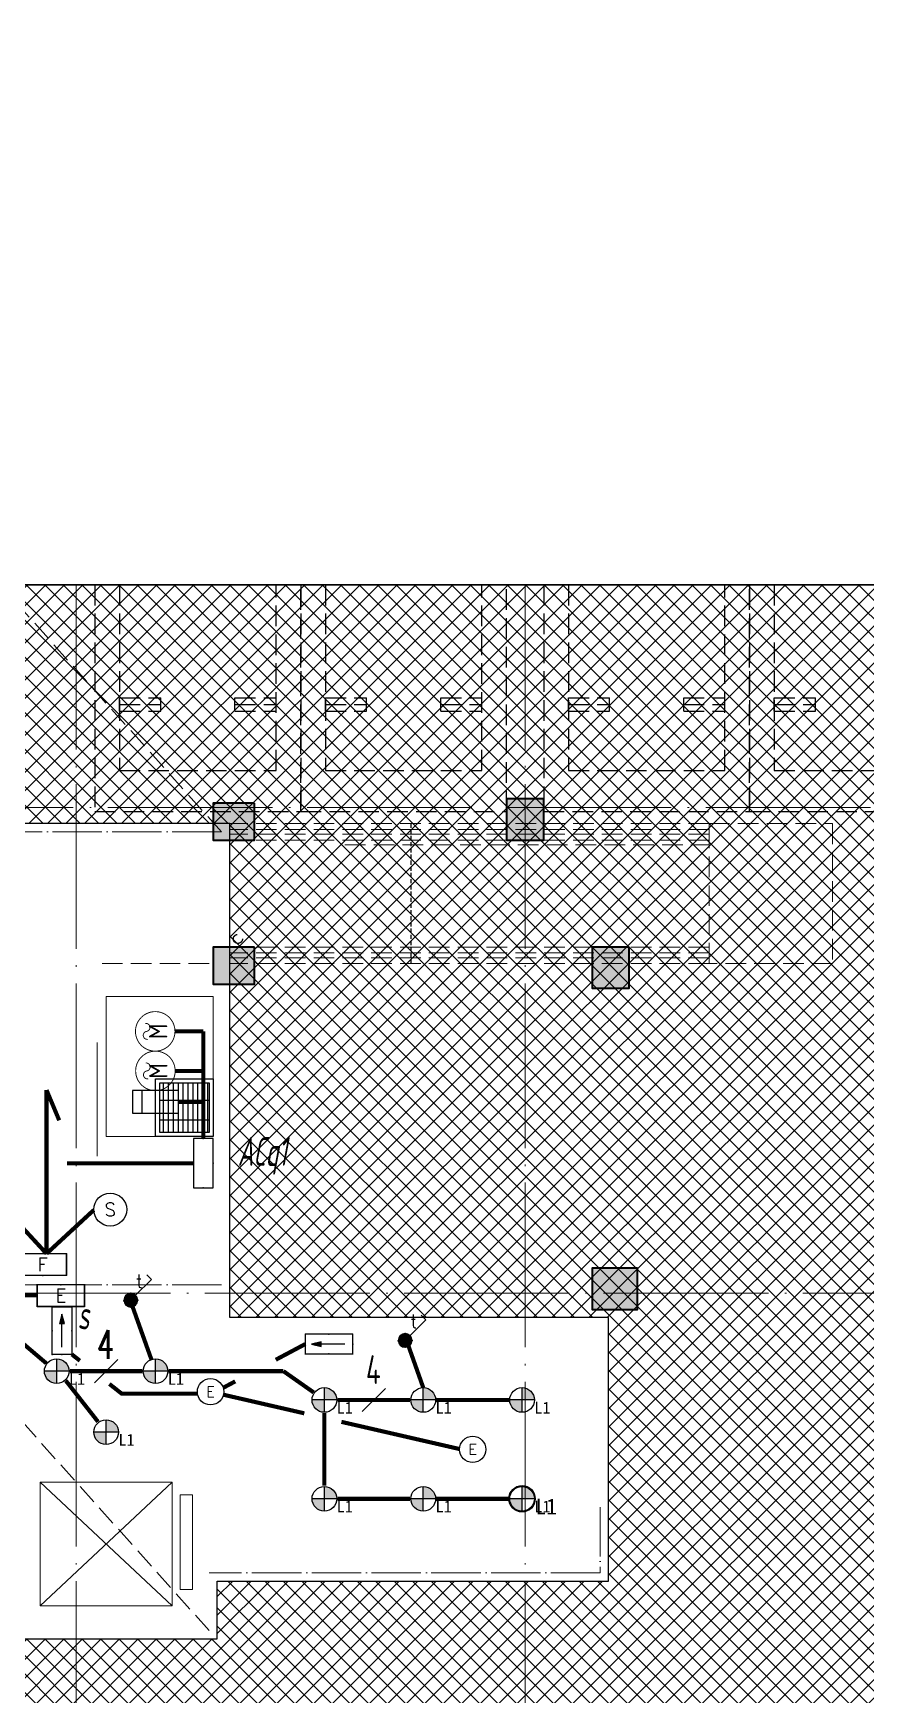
# Model space of a CAD drawing. Extents: x 2803505 to 5851001, y -1372902 to 24339.
# Drawn here: x 3656328 to 3666436, y -724669 to -704490 of the extents above; entities that cross this region are included whole.
import ezdxf
from ezdxf.enums import TextEntityAlignment as Align
from ezdxf.xclip import XClip

# ---------------------------------------------------------------- set-up
doc = ezdxf.new("R2010")
doc.units = 0
doc.header["$LTSCALE"] = 1000
doc.header["$MEASUREMENT"] = 0
doc.header["$XCLIPFRAME"] = 2
for name, pattern in [('#P_--_20B1_001_t3$0$DASH', [0.35, 0.25, -0.1]), ('__DASH', [0.35, 0.25, -0.1]), ('DASH', [0.35, 0.25, -0.1]), ('DOTE', [2.4200000000000004, 2, -0.2, 0.02, -0.2]), ('HIDDEN', [0.375, 0.25, -0.125])]:
    doc.linetypes.add(name, pattern=pattern)
doc.layers.get('0').update_dxf_attribs({"linetype": 'CONTINUOUS'})
for name, color, linetype, lineweight in [('3.5方案汇报，与郭总、侯月琴确定户型_t8$0$STAIR', 2, 'CONTINUOUS', 18), ('DOTE', 19, 'DOTE', 9), ('STAIR', 252, 'CONTINUOUS', 20), ('填充', 251, 'CONTINUOUS', 5), ('排水', 252, 'CONTINUOUS', 20), ('砼柱', 2, 'CONTINUOUS', 35)]:
    doc.layers.add(name, color=color, linetype=linetype, lineweight=lineweight)
for name, color, linetype in [('A-标注', 1, 'CONTINUOUS'), ('DIM-照明', 7, 'CONTINUOUS'), ('E-天花灯具', 92, 'CONTINUOUS'), ('ELEMENT', 3, 'CONTINUOUS'), ('EQUIP-照明', 3, 'CONTINUOUS'), ('EQUIP-箱柜', 3, 'CONTINUOUS'), ('HS-A-停车位（标准）', 9, 'CONTINUOUS'), ('VPIPE-雨水', 4, 'DASH'), ('WIRE-应急', 1, 'DASH'), ('WIRE-照明', 2, 'CONTINUOUS'), ('人防集水坑', 11, 'CONTINUOUS'), ('审核', 1, 'CONTINUOUS')]:
    doc.layers.add(name, color=color, linetype=linetype)
doc.styles.add('_TCH_DIM_T3', font='SIMPLEX.shx', dxfattribs={"width": 0.7058823529411765, "bigfont": 'GBCBIG.shx'})
doc.styles.add('_TCH_LABEL', font='COMPLEX', dxfattribs={"bigfont": 'GBCBIG'})
doc.styles.add('_TEL_DIM', font='SIMPLEX', dxfattribs={"width": 0.8, "height": 3.5, "bigfont": 'HZTXT'})
doc.styles.add('HZTXT', font='gbeitc.shx', dxfattribs={"width": 0.8, "height": 400, "bigfont": 'hztxt.shx'})
doc.styles.get("Standard").update_dxf_attribs({"font": 'gbenor.shx', "bigfont": 'gbcbig.shx'})
doc.styles.add('黑体', font='simhei.ttf')

# ---------------------------------------------------------------- blocks, each defined once
blk = doc.blocks.new('A$C25A378E3')
at = {"layer": 'HS-A-停车位（标准）', "linetype": 'DASH'}
for p, q in [((299.9288666398497, 4280.200665866025), (299.9276344913524, 4120.200664976728)), ((299.9288666398497, 4280.200665866025), (799.9285807174165, 4280.00894703425)), ((799.9285807174165, 4280.00894703425), (799.9273485837039, 4120.008946264163)), ((1699.929113851395, 4280.193678615266), (1699.927881702897, 4120.19367778569)), ((1699.929113851395, 4280.193678615266), (2199.928827928961, 4280.001959843212)), ((2199.928827928961, 4280.001959843212), (2199.927595795365, 4120.001958953799)), ((299.9276344913524, 4120.200664976728), (799.9273485837039, 4120.008946264163)), ((299.9282505712472, 4200.200665451237), (799.9279646449722, 4200.00894667895)), ((1699.927881702897, 4120.19367778569), (2199.927595795365, 4120.001958953799)), ((1699.928497782676, 4200.193678200361), (2199.928211856517, 4200.001959428308)), ((300.0205537431175, 1700.046125917463), (-199.9740653929766, 2550.049336581258)), ((2200.020893819514, 1700.035927985562), (2700.026429273654, 2550.032717227354))]:
    blk.add_line(p, q, dxfattribs=at)
for points in [[(1.164153218269348e-10, 5499.999999999884), (2499.999999842257, 5499.971898506512), (2499.938176556607, -0.02810114610474557), (-0.06182328553404659, 3.472669050097466e-07)], [(299.9943796824664, 4999.996627852321), (2199.994379562442, 4999.975270717288), (2199.938176575466, -0.02472896687686443), (299.9381766954903, -0.003371831844560802)]]:
    blk.add_lwpolyline(points, close=True, dxfattribs=at)
blk = doc.blocks.new('FSFSFASFSFESFSEF')
at = {"layer": '人防集水坑', "ltscale": 0.8}
h = blk.add_hatch(dxfattribs=at)
h.set_pattern_fill('GRATE', color=256, scale=75, style=0)
h.set_pattern_definition([(270, (-806039.3574039747, 23438904.07928268), (59.53125, -1.822618869043522e-14), []), (360, (-806039.3574039747, 23438904.07928268), (8.748522416193854e-14, 238.125), [])])
h.paths.add_polyline_path([(286466.5787021541, 761315.5335229017), (287066.5787021541, 761315.5335229017), (287066.5787021541, 760715.5335229017), (286466.5787021541, 760715.5335229017)])
at = {"layer": '人防集水坑'}
for points in [[(287116.5787021541, 760665.5335229017), (286416.5787021541, 760665.5335229017), (286416.5787021541, 761365.5335229017), (287116.5787021541, 761365.5335229017)], [(287066.5787021541, 760715.5335229017), (286466.5787021541, 760715.5335229017), (286466.5787021541, 761315.5335229017), (287066.5787021541, 761315.5335229017)]]:
    blk.add_lwpolyline(points, close=True, dxfattribs=at)
at = {"layer": '排水'}
blk.add_lwpolyline([(285816.5787021536, 760665.5335229018), (287116.5787021536, 760665.5335229018), (287116.5787021534, 762365.5335229018), (285816.5787021534, 762365.5335229018)], close=True, dxfattribs=at)
blk = doc.blocks.new('DFBFBFBGF')
at = {"layer": 'STAIR', "color": 252, "linetype": '#P_--_20B1_001_t3$0$DASH'}
for p, q in [((293136.325158803, 754230.1456084143), (287316.5787030022, 754230.1456084143)), ((293136.3251588031, 754160.1456084616), (287316.5787030022, 754160.1456084708)), ((293136.3251588029, 754100.1456084616), (287316.5787030022, 754100.1456084704)), ((293136.3251588018, 754030.1456084143), (293136.325158803, 754230.1456084143)), ((293136.3251588018, 754030.1456084143), (287316.5787030022, 754030.1456084145)), ((288716.325158803, 753970.1456084145), (293136.3251588018, 753970.1456083918)), ((293136.325158803, 752730.1456083826), (287316.5787030022, 752730.1456085002)), ((293136.3251588018, 752530.1456083826), (293136.325158803, 752730.1456083826)), ((293136.3251588031, 752660.1456084299), (287316.5787030022, 752660.1456085349)), ((293136.3251588029, 752600.1456084299), (287316.5787030022, 752600.1456085352)), ((293136.3251588018, 752530.1456083826), (287316.5787030022, 752530.1456085071))]:
    blk.add_line(p, q, dxfattribs=at)
blk.add_lwpolyline([(293136.325158803, 754230.1456084143), (294636.325158803, 754230.1456084143), (294636.325158803, 752530.1456083859), (293136.325158803, 752530.1456083859)], close=True, dxfattribs=at)
at = {"layer": '审核', "color": 252, "linetype": 'HIDDEN', "ltscale": 0.2}
blk.add_line((289519.4158324369, 752530.1456084601), (289519.4158324566, 754230.1456084143), dxfattribs=at)
blk = doc.blocks.new('A$C7AB33341')
at = {"layer": 'DOTE', "linetype": 'DOTE', "ltscale": 0.3}
for p, q in [((-4699.989201548102, 9100.265607520472), (-7499.989205867867, 9100.265607520356)), ((-9999.79804654984, 7599.994496330735), (-9999.79804654984, 5499.994474944891)), ((-4699.991862563533, 3599.985786821577), (-7499.992391557724, 3599.987828460173)), ((-99.99999996862607, 900.0023731432157), (-100.000002300716, 100.0024483306333)), ((-100, 100.0024483306333), (-4849.805750945117, 100.0024621767225))]:
    blk.add_line(p, q, dxfattribs=at)
blk = doc.blocks.new('A$C24B36177')
for points in [[(-155887.6220454918, -16747.00265675376), (-156387.6220454918, -16747.00265675376), (-156387.6220454918, -17197.00265675376), (-155887.6220454918, -17197.00265675376)], [(-152375.0000000014, -16697.00265675376), (-152825.0000000014, -16697.00265675376), (-152825.0000000014, -17197.00265675376), (-152375.0000000014, -17197.00265675376)], [(-155887.6220454918, -18497.00265675364), (-156387.6220454918, -18497.00265675364), (-156387.6220454918, -18947.00265675364), (-155887.6220454918, -18947.00265675364)], [(-151337.6220454918, -18497.00265675364), (-151787.6220454918, -18497.00265675364), (-151787.6220454918, -18997.00265675364), (-151337.6220454918, -18997.00265675364)], [(-151237.6220454918, -22397.00204015337), (-151787.6220454918, -22397.00204015337), (-151787.6220454918, -22897.00204015337), (-151237.6220454918, -22897.00204015337)]]:
    blk.add_hatch(color=252).paths.add_polyline_path(points)
at = {"layer": '砼柱', "color": 252, "lineweight": 35}
for points in [[(-155887.6220454918, -16747.00265675376), (-156387.6220454918, -16747.00265675376), (-156387.6220454918, -17197.00265675376), (-155887.6220454918, -17197.00265675376)], [(-152375.0000000014, -16697.00265675376), (-152825.0000000014, -16697.00265675376), (-152825.0000000014, -17197.00265675376), (-152375.0000000014, -17197.00265675376)], [(-155887.6220454918, -18497.00265675364), (-156387.6220454918, -18497.00265675364), (-156387.6220454918, -18947.00265675364), (-155887.6220454918, -18947.00265675364)], [(-151337.6220454918, -18497.00265675364), (-151787.6220454918, -18497.00265675364), (-151787.6220454918, -18997.00265675364), (-151337.6220454918, -18997.00265675364)], [(-151237.6220454918, -22397.00204015337), (-151787.6220454918, -22397.00204015337), (-151787.6220454918, -22897.00204015337), (-151237.6220454918, -22897.00204015337)]]:
    blk.add_lwpolyline(points, close=True, dxfattribs=at)
blk = doc.blocks.new('A$C74D73064')
at = {"layer": '填充'}
h = blk.add_hatch(dxfattribs=at)
h.set_pattern_fill('ANSI37', color=252, scale=100, style=0)
h.set_pattern_definition([(45, (953418.0689988486, -464688.2486653434), (-112.2532015133644, 112.2532015133644), []), (135, (953418.0689988486, -464688.2486653434), (-112.2532015133644, -112.2532015133644), [])])
h.paths.add_polyline_path([(-72082.59764095536, 70322.25632425962), (-18082.61077341402, 70322.25632425962), (-18082.61077341402, 50822.25632543652), (-72082.59764095536, 50822.25632543652)])
h.paths.add_polyline_path([(-28782.84527832759, 63622.25508217217), (-28782.80018422776, 67422.21244319325), (-31082.00689144793, 67422.21764143935), (-31082.05316165823, 67422.25473801984), (-34082.0531685421, 67422.25473801984), (-34082.39482968417, 61422.52532512118), (-34382.39691952243, 61422.52386581531), (-34382.39652276551, 59622.2557774515), (-33932.39581192448, 59622.25577751553), (-33932.39581298153, 57522.25908802461), (-31232.39581192401, 57522.25908803497), (-31232.39581192774, 58222.25607982045), (-26482.40312132938, 58222.25712633482), (-26482.40312124067, 61422.5239314207), (-31082.39209802146, 61422.50172581762), (-31082.05316563928, 63622.25515491964)], flags=16)
h.paths.add_polyline_path([(-59182.59378983895, 67422.25693499326), (-59182.60076967767, 66022.25774936221), (-63482.59798474109, 66022.2572087681), (-63482.59742763313, 63622.25781159737), (-59082.59764806705, 63622.25253591087), (-59083.44339691021, 61428.48302430479), (-59383.44475167291, 61428.48184719431), (-59382.59808375686, 59622.2577318885), (-58932.59737291595, 59622.25773195253), (-58932.597373973, 57522.26104246173), (-56232.5973729156, 57522.26104247209), (-56232.5973729192, 58222.25803425757), (-51482.60468232085, 58222.25908077194), (-51482.60468223225, 61422.5258858577), (-56082.59365901281, 61422.50368025462), (-56082.58671280812, 67422.25358231046)], flags=16)
at = {"color": 252}
for points in [[(-72082.59764095536, 70322.25632425968), (-18082.61077341402, 70322.25632425968), (-18082.61077341402, 50822.25632543652), (-72082.59764095536, 50822.25632543652)], [(-59182.59378983895, 67422.2569349932), (-59182.60076967767, 66022.25774936215), (-63482.59798474109, 66022.25720876816), (-63482.59742763313, 63622.25781159743), (-59082.59764806705, 63622.25253591081), (-59083.44339691021, 61428.48302430473), (-59383.44475167291, 61428.48184719437), (-59382.59808375686, 59622.25773188856), (-58932.59737291595, 59622.25773195259), (-58932.597373973, 57522.26104246173), (-56232.5973729156, 57522.26104247209), (-56232.5973729192, 58222.25803425757), (-51482.60468232085, 58222.25908077194), (-51482.60468223225, 61422.52588585776), (-56082.59365901281, 61422.50368025468), (-56082.58671280812, 67422.2535823104)]]:
    blk.add_lwpolyline(points, close=True, dxfattribs=at)
at = {"layer": '3.5方案汇报，与郭总、侯月琴确定户型_t8$0$STAIR', "color": 252}
for p, q in [((-56782.5970759138, 59422.24772420607), (-58382.59707591427, 57922.24772420747)), ((-58382.59707591427, 59422.24772420607), (-56782.5970759138, 57922.24772420747))]:
    blk.add_line(p, q, dxfattribs=at)
for points in [[(-58382.59707591427, 57922.24772420747), (-58382.59707591427, 59422.24772420607), (-56782.5970759138, 59422.24772420607), (-56782.5970759138, 57922.24772420747)], [(-56682.59707592335, 58122.24772432295), (-56682.59707592335, 59272.24772432342), (-56532.59707592055, 59272.24772432342), (-56532.59707592055, 58122.24772432295)]]:
    blk.add_lwpolyline(points, close=True, dxfattribs=at)
at = {"layer": 'DOTE', "color": 252}
for p, q in [((-57944.96489887103, 93136.92275867716), (-57944.96489887103, 8148.87607650971)), ((-52494.96489887079, 93136.92275867716), (-52494.96489887079, 8148.87607650971)), ((-86385.24772744626, 67619.25646164955), (196116.0437006025, 67619.25646164955)), ((196116.0437006019, 61719.25646164967), (-86385.24772744626, 61719.25646164967))]:
    blk.add_line(p, q, dxfattribs=at)
at = {"layer": 'STAIR', "color": 252, "linetype": '#P_--_20B1_001_t3$0$DASH'}
blk.add_line((-57632.59344977548, 65722.24668597768), (-56282.5970757904, 65722.24668550456), dxfattribs=at)
at = {"layer": 'STAIR', "color": 252}
blk.add_lwpolyline([(-57692.59809427173, 64763.78266342392), (-57692.60574433533, 63382.24713994178)], dxfattribs=at)
at = {"layer": '填充', "color": 252}
for points in [[(-72082.59764095536, 70322.25632425962), (-18082.61077341402, 70322.25632425962), (-18082.61077341402, 50822.25632543652), (-72082.59764095536, 50822.25632543652)], [(-59182.59378983895, 67422.25693499326), (-59182.60076967767, 66022.25774936221), (-63482.59798474109, 66022.2572087681), (-63482.59742763313, 63622.25781159737), (-59082.59764806705, 63622.25253591087), (-59083.44339691021, 61428.48302430479), (-59383.44475167291, 61428.48184719431), (-59382.59808375686, 59622.2577318885), (-58932.59737291595, 59622.25773195253), (-58932.597373973, 57522.26104246173), (-56232.5973729156, 57522.26104247209), (-56232.5973729192, 58222.25803425757), (-51482.60468232085, 58222.25908077194), (-51482.60468223225, 61422.5258858577), (-56082.59365901281, 61422.50368025462), (-56082.58671280812, 67422.25358231046)]]:
    blk.add_lwpolyline(points, close=True, dxfattribs=at)
at = {"color": 252}
for name, p in [('A$C24B36177', (100104.7992927883, 84419.25646130543)), ('DFBFBFBGF', (-343399.1757780132, -686807.6524115081)), ('A$C7AB33341', (-51482.60468237498, 58222.25908509945)), ('FSFSFASFSFESFSEF', (-343399.1757783846, -697043.2857909137))]:
    blk.add_blockref(name, p, dxfattribs=at)
at = {"layer": 'HS-A-停车位（标准）', "color": 252, "linetype": 'DASH', "xscale": -1, "rotation": 179.9993559612105}
for p in [(-57719.90307179582, 73069.25646130356), (-55219.90307179571, 73069.25646130356), (-52269.90307179582, 73069.25646130356), (-49769.90307179559, 73069.25646130356)]:
    blk.add_blockref('A$C25A378E3', p, dxfattribs=at)
blk = doc.blocks.new('DFADS')
at = {"layer": 'A-标注'}
h = blk.add_hatch(color=251, dxfattribs=at)
h.paths.add_polyline_path([(3405.602880127224, 358.326573435812), (3411.602880127239, 358.326573435812, 0.4142135623730951), (3405.602880127224, 364.326573435826)])
h.paths.add_polyline_path([(3399.60288012721, 358.326573435812, 0.4142135623730951), (3405.602880127224, 352.3265734357979), (3405.602880127224, 358.326573435812)])
at = {"layer": 'A-标注', "color": 92}
for p, q in [((3405.602880127224, 352.326573435796), (3405.602880127224, 364.3265734358256)), ((3411.602880127246, 358.326573435812), (3399.60288012722, 358.326573435812))]:
    blk.add_line(p, q, dxfattribs=at)
blk.add_circle((3405.602880127224, 358.326573435812), 6.000000000014163, dxfattribs=at)
at = {"layer": 'A-标注', "color": 3, "style": '黑体'}
blk.add_text('L1', height=5.759999999999071, dxfattribs=at).set_placement((3411.5825097248, 351.7042430805802))
blk = doc.blocks.new('$equip$00002534')
for p, q in [((-0.7200000000011642, 0.6599999999998545), (-0.7200000000011642, 0)), ((0.7200000000011642, 0.6599999999998545), (-0.7200000000011642, 0.6599999999998545)), ((0.7200000000011642, 0), (0.7200000000011642, 0.6599999999998545)), ((-0.7200000000011642, 0), (0.7200000000011642, 0))]:
    blk.add_line(p, q)
at = {"const_width": 0.04}
blk.add_lwpolyline([(-0.7200000000011642, 0.6599999999998545), (-0.7200000000011642, 0), (0.7200000000011642, 0), (0.7200000000011642, 0.6599999999998545), (-0.7200000000011642, 0.6599999999998545), (-0.7200000000011642, 0)], dxfattribs=at)
for p in [(0, 0.6599999999998545), (-0.7200000000011642, 0.3299999999981083), (0, 0), (0.7200000000011642, 0.3299999999981083)]:
    blk.add_point(p)
at = {"color": 7, "style": '_TEL_DIM'}
blk.add_attdef('$TEXT$', text='', height=0.4, dxfattribs=at).set_placement((0, 0.3299999999981083), align=Align.MIDDLE_CENTER)
at = {"color": 7, "style": '_TEL_DIM', "flags": 1}
blk.add_attdef('A', text='', height=2e-05, dxfattribs=at).set_placement((0, 0), align=Align.MIDDLE_CENTER)
blk = doc.blocks.new('右向疏散')
h = blk.add_hatch(color=256)
h.paths.add_polyline_path([(201.6000000294297, 120.0000000011641), (86.4000000525266, 148.79999999539), (86.4000000525266, 120.0000000011642)])
h.paths.add_polyline_path([(201.6000000294298, 120.0000000011642), (86.4000000525266, 120.0000000011642), (86.4000000525266, 91.19999998365529)])
at = {"color": 7}
blk.add_line((-201.6000000294298, 120.0000000011642), (201.6000000294298, 120.0000000011642), dxfattribs=at)
for p, q in [((201.6000000294298, 120.0000000011642), (86.4000000525266, 148.79999999539)), ((86.4000000525266, 148.79999999539), (86.4000000525266, 91.19999998365529)), ((86.4000000525266, 91.19999998365529), (201.6000000294298, 120.0000000011642))]:
    blk.add_line(p, q)
blk.add_lwpolyline([(-287.9999999990687, 240.0000000023283), (287.9999999990687, 240.0000000023283), (287.9999999990687, 0), (-287.9999999990687, 0)], close=True)
blk = doc.blocks.new('$equip_U$00000098(lemon-PC)')
for p in [(-0.7199999997392297, 0), (2.328306436538696e-10, 0), (0.720000000204891, 0), (-0.7199999997392297, -0.3000000000029104), (0.720000000204891, -0.3000000000029104), (-0.7199999997392297, -0.6000000000058208), (2.328306436538696e-10, -0.6000000000058208), (0.720000000204891, -0.6000000000058208)]:
    blk.add_point(p)
at = {"xscale": 0.002499999944120646, "yscale": 0.002499999944120646, "zscale": 0.002499999944120646}
blk.add_blockref('右向疏散', (2.328306436538696e-10, -0.6000000000058208), dxfattribs=at)
at = {"color": 7, "style": '_TCH_DIM_T3', "flags": 1}
for tag in ['REMARK', 'A']:
    blk.add_attdef(tag, text='', height=2.5e-05, dxfattribs=at).set_placement((2.328306436538696e-10, 0), align=Align.MIDDLE_CENTER)
at = {"color": 7, "style": '_TCH_DIM_T3'}
blk.add_attdef('$TEXT$', text='', height=2.5e-05, dxfattribs=at).set_placement((2.328306436538696e-10, -0.6000000000058208), align=Align.MIDDLE_CENTER)
blk = doc.blocks.new('$equip$00001838')
blk.add_circle((0, 0), 0.5)
at = {"style": '_TEL_DIM'}
blk.add_attdef('$TEXT$', text='', height=0.4, dxfattribs=at).set_placement((0, 0), align=Align.MIDDLE_CENTER)
at = {"style": '_TEL_DIM', "flags": 1}
blk.add_attdef('A', text='', height=2e-05, dxfattribs=at).set_placement((0, 0), align=Align.MIDDLE_CENTER)
blk = doc.blocks.new('$equip$00002540')
blk.add_hatch(color=256).paths.add_polyline_path([(0.2400000000016007, 0.3720000000030268), (0.2400000000016007, 0.2280000000064319), (0.5280000000020664, 0.3000000000029104)])
for p, q in [((-0.7199999999975262, 0.6000000000058208), (-0.7199999999975262, 0)), ((0.7199999999975262, 0.6000000000058208), (-0.7199999999975262, 0.6000000000058208)), ((0.7199999999975262, 0), (0.7199999999975262, 0.6000000000058208)), ((-0.7199999999975262, 0), (0.7199999999975262, 0)), ((0.2400000000016007, 0.3720000000030268), (0.2400000000016007, 0.2280000000064319)), ((0.5280000000020664, 0.3000000000029104), (0.2400000000016007, 0.3720000000030268)), ((0.2400000000016007, 0.2280000000064319), (0.5280000000020664, 0.3000000000029104))]:
    blk.add_line(p, q)
at = {"color": 7}
blk.add_line((-0.4800000000032014, 0.3000000000029104), (0.4800000000032014, 0.3000000000029104), dxfattribs=at)
at = {"const_width": 0.04}
blk.add_lwpolyline([(-0.7199999999975262, 0.6000000000058208), (-0.7199999999975262, 0), (0.7199999999975262, 0), (0.7199999999975262, 0.6000000000058208), (-0.7199999999975262, 0.6000000000058208), (-0.7199999999975262, 0)], dxfattribs=at)
for p in [(0, 0.6000000000058208), (-0.7199999999975262, 0.3000000000029104), (0, 0), (0.7199999999975262, 0.3000000000029104)]:
    blk.add_point(p)
at = {"color": 7, "style": '_TEL_DIM', "flags": 1}
blk.add_attdef('A', text='', height=2e-05, dxfattribs=at).set_placement((0, 0), align=Align.MIDDLE_CENTER)
blk = doc.blocks.new('$equip$00001413')
for p, q in [((0.75, 0.5999999999985448), (-0.75, 0.5999999999985448)), ((-0.75, 0.5999999999985448), (-0.75, 0)), ((0.75, 0), (0.75, 0.5999999999985448)), ((-0.75, 0), (0.75, 0))]:
    blk.add_line(p, q)
for p in [(0, 0.5999999999985448), (-0.75, 0.2999999999992724), (0, 0), (0.75, 0.2999999999992724)]:
    blk.add_point(p)
at = {"style": '_TCH_LABEL', "flags": 9}
blk.add_attdef('A', (0, 0), '', height=2e-05, dxfattribs=at)
blk = doc.blocks.new('SWJ')
at = {"color": 2}
for p, q in [((-275, -85), (-275, 85)), ((-175, -85), (-175, 85)), ((-75, -85), (-75, 85))]:
    blk.add_line(p, q, dxfattribs=at)
blk.add_lwpolyline([(-350, 85), (-350, -85), (0, -85), (0, 85)], close=True, dxfattribs=at)
blk = doc.blocks.new('$element$00000297')
at = {"const_width": 0.02333333333333333}
blk.add_lwpolyline([(0, -1.000000000014552, 0.9999999999999999), (0, 0, 0.9999999999999999), (0, -1.000000000014552, 0.9999999999999999)], format="xyb", close=True, dxfattribs=at)
for points in [[(0, -0.7166666666762467, 0.9862075570774907), (-0.2000000000007276, -0.750000000009095, 0.8591250382240644)], [(0, -0.7166666666762467, 1.013985334855246), (0.2000000000043656, -0.6833333333415794, -1.197218425872431)]]:
    blk.add_lwpolyline(points, format="xyb", dxfattribs=at)
at = {"flags": 9}
blk.add_attdef('S', (0, 0), '', height=6.66666666667e-06, dxfattribs=at)
at = {"flags": 8}
blk.add_attdef('M', text='', height=0.4666666666694661, dxfattribs=at).set_placement((3.637978807091713e-12, -0.3500000000003638), align=Align.MIDDLE_CENTER)
blk = doc.blocks.new('111')
at = {"layer": 'E-天花灯具'}
h = blk.add_hatch(color=251, dxfattribs=at)
h.paths.add_polyline_path([(-10016889.63726535, -2841423.80317555), (-10016849.63726535, -2841423.80317555, 0.414213562373095), (-10016889.63726535, -2841383.80317555)])
h.paths.add_polyline_path([(-10016929.63726535, -2841423.80317555, 0.414213562373095), (-10016889.63726535, -2841463.80317555), (-10016889.63726535, -2841423.80317555)])
for p, q in [((-10016849.63726535, -2841423.80317555), (-10016929.63726535, -2841423.80317555)), ((-10016889.63726535, -2841463.80317555), (-10016889.63726535, -2841383.80317555))]:
    blk.add_line(p, q, dxfattribs=at)
blk.add_circle((-10016889.63726535, -2841423.80317555), 40.00000000009442, dxfattribs=at)
at = {"layer": 'E-天花灯具', "style": '黑体'}
blk.add_text('L1', height=48.00000000015367, dxfattribs=at).set_placement((-10016849.17937545, -2841471.508068854))
blk = doc.blocks.new('$equip$00001822')
for p, q in [((0.1473139127483591, 0.3556472460822988), (0.625, 0.8333333333339397)), ((0.625, 0.8333333333339397), (0.7664213562384248, 0.6919119770955149))]:
    blk.add_line(p, q)
blk.add_circle((0, 0.2083333333339397), 0.2083333333334168)
for p in [(-0.2083333333357587, 0.2083333333339397), (-0.01544940226449398, 0.0005736313996749232), (0, 0.4166666666660603), (0.2083333333357587, 0.2083333333339397)]:
    blk.add_point(p)
for points in [[(-0.1804219591213041, 0.312500000001819), (0.1804219591213041, 0.312500000001819), (-0.2083333333284827, 0.2083333333339397), (0.2083333333284827, 0.2083333333339397)], [(-0.1804219591213041, 0.1041666666660603), (0.1804219591213041, 0.1041666666660603), (-0.2083333333284827, 0.2083333333339397), (0.2083333333284827, 0.2083333333339397)], [(-0.1041666666715173, 0.3887552924552438), (0.1041666666715173, 0.3887552924552438), (-0.1804219591213041, 0.312500000001819), (0.1804219591213041, 0.312500000001819)], [(-0.1041666666715173, 0.02791137421263556), (0.1041666666715173, 0.02791137421263556), (-0.1804219591213041, 0.1041666666660603), (0.1804219591213041, 0.1041666666660603)], [(0, 0.4166666666660603), (0, 0.4166666666660603), (-0.1041666666715173, 0.3887552924552438), (0.1041666666715173, 0.3887552924552438)], [(0, 1.818989403545856e-12), (0, 1.818989403545856e-12), (-0.1041666666715173, 0.02791137421263556), (0.1041666666715173, 0.02791137421263556)]]:
    blk.add_solid(points)
at = {"color": 7, "style": '_TEL_DIM'}
blk.add_attdef('$TEXT$', text='', height=0.4, dxfattribs=at).set_placement((0.5805799275694881, 0.4645799965601327), align=Align.MIDDLE_CENTER)
at = {"color": 7, "style": '_TEL_DIM', "flags": 1}
blk.add_attdef('A', text='', height=2e-05, dxfattribs=at).set_placement((0, 0), align=Align.MIDDLE_CENTER)
blk = doc.blocks.new('$TelecSys$00000095')
blk.add_line((0.4000000000014552, 0.3999999999996362), (-0.4000000000014552, -0.3999999999996362))
at = {"width": 0.8}
blk.add_attdef('N', text='', height=1, dxfattribs=at).set_placement((-0.01742161003494402, 1.055555546241521), align=Align.MIDDLE)
blk = doc.blocks.new('$TelecSys$00000152')
blk.add_blockref('$TelecSys$00000095', (0, 0))
at = {"style": '_TEL_DIM', "width": 0.7}
blk.add_attdef('N', text='', height=0.875, dxfattribs=at).set_placement((-0.01524390878330451, 0.9236111029604217), align=Align.MIDDLE)

msp = doc.modelspace()

# ---------------------------------------------------------------- linework, layer by layer
at = {"color": 251, "linetype": '__DASH', "true_color": 0x636466}
for p, q in [((3658613.401675079, -714189.008873367), (3641290.770991621, -694834.9733796581)), ((3658463.59803711, -723889.0086131743), (3641140.967353652, -704534.9731194656))]:
    msp.add_line(p, q, dxfattribs=at)
at = {"layer": 'VPIPE-雨水'}
msp.add_circle((3658813.257779392, -715489.0247723188), 55, dxfattribs=at)
at = {"layer": 'WIRE-应急', "color": 1}
for points, const_width in [([(3656490.058040921, -719311.9598714537), (3656490.05803889, -717325.2069897191)], 50), ([(3656490.05803889, -717325.2069897191), (3656643.75830817, -717692.9077121862)], 50), ([(3656490.058040921, -719311.9598714537), (3657063.507173078, -718781.8548552417)], 50), ([(3656153.503436257, -718947.350849472), (3656490.058040921, -719311.9598714537)], 50), ([(3656375.407169789, -719820.5917453193), (3655695.719764774, -719820.5917453038)], 45)]:
    msp.add_lwpolyline(points, dxfattribs=dict(at, const_width=const_width))
at = {"layer": 'WIRE-应急', "color": 1, "linetype": 'DASH', "const_width": 50}
for points in [[(3659273.298659394, -720600.5440412589), (3659631.224691027, -720409.7282318297)], [(3656894.556680717, -720612.0184647377), (3656797.448509176, -720535.4880812949)], [(3658322.880496461, -721012.782371637), (3657403.07955056, -721012.782371637), (3657252.99654738, -720894.5028324446)], [(3658633.877068802, -720941.4294130723), (3658781.014018224, -720862.9884682416)], [(3659620.019567003, -721251.0743243586), (3658637.017878994, -721024.8291118627)], [(3661503.646887248, -721684.6052821695), (3660070.332383121, -721354.7171970161)]]:
    msp.add_lwpolyline(points, dxfattribs=at)
at = {"layer": 'WIRE-照明', "linetype": 'Continuous', "const_width": 50}
for points in [[(3658049.465409864, -716612.3716406906), (3658393.596928747, -716612.3716406906)], [(3658393.596928747, -717914.0086319773), (3658393.596928747, -716612.3716406906)], [(3658051.785224164, -717092.3604289154), (3658393.596928747, -717092.3604289154)], [(3654787.101212066, -717324.8640722039), (3654787.101212066, -719198.9551400347), (3656485.964095606, -720642.5345912637)], [(3658091.785224164, -717468.3604287254), (3658393.596928747, -717468.3604287254)], [(3656737.557104709, -718216.1427170266), (3658273.596922975, -718216.1427463735)]]:
    msp.add_lwpolyline(points, dxfattribs=at)
at = {"layer": 'WIRE-照明', "color": 2, "linetype": 'Continuous', "const_width": 50}
for points in [[(3657534.896168558, -719957.1916236796), (3657763.229891313, -720597.7315391053)], [(3660885.697706554, -720437.1926752032), (3661063.589020222, -720938.8743487553)], [(3656773.596213892, -720739.0231521502), (3657653.596213892, -720739.0231521502)], [(3657973.596213892, -720739.0231521502), (3658990.739072957, -720739.0231521502)], [(3658990.739072957, -720739.0231521502), (3659365.768997868, -720739.0231521502)], [(3659365.768997868, -720739.0231521502), (3659732.682308421, -720996.8777192844)], [(3656724.113396646, -720854.720828515), (3657114.880803538, -721353.1658198048)], [(3660023.58902023, -721088.8746366426), (3660903.58902023, -721088.8746366426)], [(3661223.58902023, -721088.8746366426), (3662103.589020229, -721088.8746366426)], [(3659863.58902023, -722128.8746366423), (3659863.58902023, -721248.8746366426)], [(3660023.58902023, -722288.8746366426), (3660903.589020229, -722288.8746366426)], [(3661223.58902023, -722288.8746366426), (3662103.58902023, -722288.8746366426)]]:
    msp.add_lwpolyline(points, dxfattribs=at)

# ---------------------------------------------------------------- block references
at = {"color": 252}
ref = msp.add_blockref('A$C74D73064', (3714796.193702539, -781511.266358979), dxfattribs=at)
XClip(ref).set_block_clipping_path([(-72082.59762963868, 50822.25773316459), (-18082.61076209729, 70322.2577319878)])
at = {"layer": 'DIM-照明', "color": 7, "ltscale": 0.8, "xscale": 1.599999999627471, "yscale": 1.599999999627471, "zscale": 1.599999999627471}
msp.add_blockref('SWJ', (3658091.785224164, -717468.3604287254), dxfattribs=at)
at = {"layer": 'DIM-照明', "color": 2}
ref = msp.add_blockref('$TelecSys$00000152', (3657213.596213892, -720739.0231521502), dxfattribs=dict(at, xscale=350, yscale=350, zscale=350))
ref.add_attrib('N', '4', dxfattribs={"layer": '0', "color": 7, "height": 350, "style": '_TEL_DIM', "width": 0.7}).set_placement((3657208.260845818, -720415.7592661141), align=Align.MIDDLE)
ref = msp.add_blockref('$TelecSys$00000095', (3660463.58902023, -721088.8746366426), dxfattribs=dict(at, xscale=350, yscale=350, zscale=350))
ref.add_attrib('N', '4', dxfattribs={"layer": '0', "color": 7, "height": 350, "width": 0.8}).set_placement((3660457.491456718, -720719.4301954581), align=Align.MIDDLE)
at = {"layer": 'E-天花灯具'}
for name, p, xscale, yscale, zscale in [('DFADS', (3571473.360805935, -729697.1855361698), 25.0000479811577, 25.0000479811577, 25.0000479811577), ('DFADS', (3572673.360805935, -729697.2046809694), 25.0000479811577, 25.0000479811577, 25.0000479811577), ('DFADS', (3574723.353612273, -730047.0561654618), 25.0000479811577, 25.0000479811577, 25.0000479811577), ('DFADS', (3575923.353612273, -730047.0561654618), 25.0000479811577, 25.0000479811577, 25.0000479811577), ('DFADS', (3577123.353612273, -730047.0561654618), 25.0000479811577, 25.0000479811577, 25.0000479811577), ('DFADS', (3572073.361218676, -730437.2647273785), 25.0000479811577, 25.0000479811577, 25.0000479811577), ('DFADS', (3574723.353612273, -731247.0561654618), 25.0000479811577, 25.0000479811577, 25.0000479811577), ('DFADS', (3575923.353612273, -731247.0561654618), 25.0000479811577, 25.0000479811577, 25.0000479811577), ('111', (43729822.13808163, 10643406.33806556), 4, 4, 4), ('DFADS', (3577123.353612273, -731247.0561654618), 25.0000479811577, 25.0000479811577, 25.0000479811577)]:
    msp.add_blockref(name, p, dxfattribs=dict(at, xscale=xscale, yscale=yscale, zscale=zscale))
at = {"layer": 'ELEMENT'}
ref = msp.add_blockref('$element$00000297', (3658049.465409864, -716612.3716406906), dxfattribs=dict(at, xscale=480, yscale=480, zscale=480, rotation=270))
ref.add_attrib('M', 'M', dxfattribs={"layer": '0', "height": 224.0000000013438, "rotation": 90.0000039487031, "flags": 8}).set_placement((3657844.132076275, -716612.3716405006), align=Align.MIDDLE_CENTER)
ref = msp.add_blockref('$element$00000297', (3658051.785224164, -717092.3604289154), dxfattribs=dict(at, xscale=480, yscale=480, zscale=480, rotation=270))
ref.add_attrib('M', 'M', dxfattribs={"layer": '0', "height": 224.0000000013438, "rotation": 90.0000039487031, "flags": 8}).set_placement((3657846.451890577, -717092.3604289154), align=Align.MIDDLE_CENTER)
at = {"layer": 'EQUIP-照明', "color": 6}
ref = msp.add_blockref('$equip$00001838', (3657263.438385215, -718776.6098096822), dxfattribs=dict(at, xscale=400, yscale=400, zscale=400, rotation=315))
ref.add_attrib('$TEXT$', 'S', dxfattribs={"layer": '0', "color": 7, "height": 160, "style": '_TEL_DIM'}).set_placement((3657263.438385215, -718776.6098096822), align=Align.MIDDLE_CENTER)
at = {"layer": 'EQUIP-照明', "color": 1}
ref = msp.add_blockref('$equip$00002534', (3656443.345318971, -719575.9598715012), dxfattribs=dict(at, xscale=-400, yscale=400, zscale=400, rotation=5.856994889086309e-08))
ref.add_attrib('$TEXT$', 'F', dxfattribs={"layer": '0', "color": 7, "height": 160, "style": '_TEL_DIM'}).set_placement((3656443.345318835, -719443.9598715021), align=Align.MIDDLE_CENTER)
at = {"layer": 'EQUIP-照明', "color": 2}
ref = msp.add_blockref('$equip$00001822', (3657429.773063238, -719876.7574873723), dxfattribs=dict(at, xscale=-400, yscale=400, zscale=400, rotation=269.9999999902546))
ref.add_attrib('$TEXT$', 't', dxfattribs={"layer": '0', "color": 7, "height": 160, "style": '_TEL_DIM'}).set_placement((3657615.605061901, -719644.5255163761), align=Align.MIDDLE_CENTER)
at = {"layer": 'EQUIP-照明', "color": 1}
ref = msp.add_blockref('$equip$00002534', (3656663.407066464, -719689.008756374), dxfattribs=dict(at, xscale=399.9999999999999, yscale=399.9999999999999, zscale=399.9999999999999, rotation=180.0000449912031))
ref.add_attrib('$TEXT$', 'E', dxfattribs={"layer": '0', "color": 7, "height": 160, "style": '_TEL_DIM'}).set_placement((3656663.407170117, -719821.0087563731), align=Align.MIDDLE_CENTER)
at = {"layer": 'EQUIP-照明'}
ref = msp.add_blockref('$equip_U$00000098(lemon-PC)', (3656557.448283024, -720247.4882762847), dxfattribs=dict(at, xscale=399.9999999999999, yscale=399.9999999999999, zscale=399.9999999999999, rotation=90.00004499110094))
ref.add_attrib('$TEXT$', 'REMARK', dxfattribs={"layer": '0', "color": 7, "height": 0.01, "rotation": 90.00004498319899, "style": '_TCH_DIM_T3'}).set_placement((3656797.443391619, -720385.7801255612), align=Align.MIDDLE_CENTER)
at = {"layer": 'EQUIP-照明', "color": 2}
ref = msp.add_blockref('$equip$00001822', (3660760.697706565, -720365.0238915335), dxfattribs=dict(at, xscale=-400, yscale=400, zscale=400, rotation=269.9999999902546))
ref.add_attrib('$TEXT$', 't', dxfattribs={"layer": '0', "color": 7, "height": 160, "style": '_TEL_DIM'}).set_placement((3660946.529705229, -720132.7919205374), align=Align.MIDDLE_CENTER)
at = {"layer": 'EQUIP-照明', "color": 1, "xscale": 399.9999999999999, "yscale": 399.9999999999999, "zscale": 399.9999999999999, "rotation": 179.9999550778749}
msp.add_blockref('$equip$00002540', (3659919.224785111, -720289.7284576318), dxfattribs=at)
at = {"layer": 'EQUIP-照明', "color": 6}
ref = msp.add_blockref('$equip$00001838', (3658481.094415475, -720988.9421570718), dxfattribs=dict(at, xscale=320.0000000000001, yscale=320.0000000000001, zscale=320.0000000000001, rotation=315))
ref.add_attrib('$TEXT$', 'E', dxfattribs={"layer": '0', "color": 7, "height": 128, "style": '_TEL_DIM'}).set_placement((3658481.094415475, -720988.9421570718), align=Align.MIDDLE_CENTER)
ref = msp.add_blockref('$equip$00001838', (3661663.589020229, -721688.9080832766), dxfattribs=dict(at, xscale=320.0000000000001, yscale=320.0000000000001, zscale=320.0000000000001, rotation=315))
ref.add_attrib('$TEXT$', 'E', dxfattribs={"layer": '0', "color": 7, "height": 128, "style": '_TEL_DIM'}).set_placement((3661663.589020229, -721688.9080832766), align=Align.MIDDLE_CENTER)
at = {"layer": 'EQUIP-箱柜', "xscale": 399.9999999999998, "yscale": 399.9999999999998, "zscale": 399.9999999999998, "rotation": 89.99999890534647}
msp.add_blockref('$equip$00001413', (3658513.596923014, -718214.0086342699), dxfattribs=at)

# ---------------------------------------------------------------- texts
at = {"layer": 'DIM-照明', "color": 7, "style": 'HZTXT', "width": 0.7}
msp.add_text('ACq1', height=350, dxfattribs=at).set_placement((3658811.550323462, -718245.8077934738))
msp.add_text('s', height=350.0000000000001, rotation=359.999465109586, dxfattribs=at).set_placement((3656866.823623395, -720231.8615693431, -1.645961674512364e-06))

doc.saveas('drawing.dxf')
